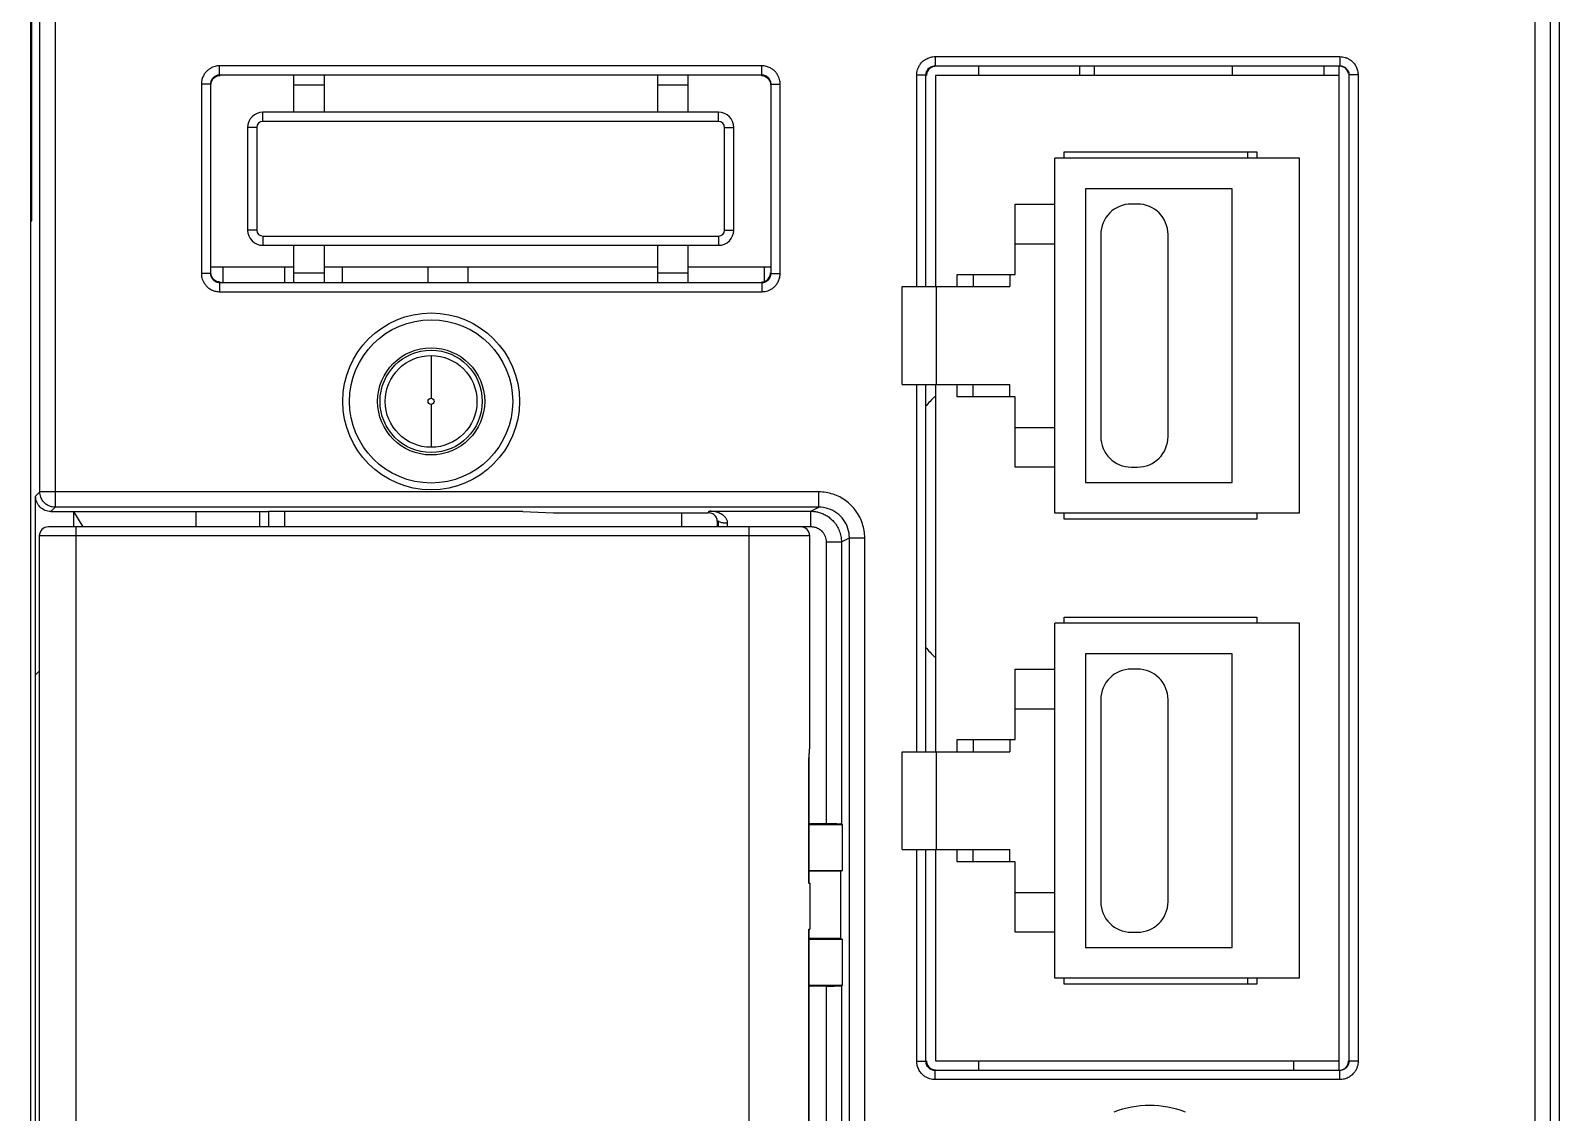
# Model space of a CAD drawing. Header units: millimetres. Extents: x -300 to 5587, y 233 to 3316.
# Drawn here: x 5456.5 to 5506.5, y 1655.4 to 1690.7 of the extents above; entities that cross this region are included whole.
import ezdxf

# ---------------------------------------------------------------- set-up
doc = ezdxf.new("R2010")
doc.units = ezdxf.units.MM

msp = doc.modelspace()

# ---------------------------------------------------------------- linework, layer by layer
at = {"color": 7, "linetype": 'Continuous'}
for p, q in [((5456.465, 1725.922), (5456.465, 1567.027)), ((5506.465, 1567.027), (5506.465, 1725.922)), ((5456.504, 1684.527), (5456.504, 1693.527)), ((5457.271, 1692.787), (5457.271, 1675.167)), ((5505.66, 1692.787), (5505.66, 1567.332)), ((5456.771, 1675.667), (5456.771, 1692.304)), ((5506.16, 1692.304), (5506.16, 1567.332)), ((5462.649, 1689.293), (5462.649, 1689.593)), ((5480.381, 1689.593), (5462.649, 1689.593)), ((5480.381, 1689.293), (5480.381, 1689.593)), ((5486.049, 1689.894), (5499.282, 1689.894)), ((5486.049, 1689.894), (5486.049, 1689.594)), ((5486.049, 1689.594), (5499.282, 1689.594)), ((5487.465, 1689.594), (5487.465, 1689.277)), ((5490.765, 1689.594), (5490.765, 1689.277)), ((5491.265, 1689.277), (5491.265, 1689.594)), ((5495.765, 1689.594), (5495.765, 1689.277)), ((5498.765, 1689.594), (5498.765, 1689.277)), ((5499.265, 1656.777), (5499.265, 1689.594)), ((5499.282, 1689.894), (5499.282, 1689.594)), ((5462.649, 1689.293), (5462.665, 1689.277)), ((5480.381, 1689.293), (5462.649, 1689.293)), ((5465.065, 1689.277), (5465.065, 1688.077)), ((5466.065, 1689.277), (5466.065, 1688.077)), ((5476.965, 1689.277), (5476.965, 1688.077)), ((5477.965, 1689.277), (5477.965, 1688.077)), ((5480.365, 1689.277), (5480.381, 1689.293)), ((5485.449, 1689.294), (5485.749, 1689.294)), ((5485.449, 1682.377), (5485.449, 1689.294)), ((5485.749, 1682.377), (5485.749, 1689.294)), ((5499.265, 1689.277), (5486.065, 1689.277)), ((5486.065, 1689.277), (5486.065, 1682.377)), ((5499.882, 1689.294), (5499.582, 1689.294)), ((5499.582, 1689.294), (5499.582, 1657.06)), ((5499.882, 1689.294), (5499.882, 1657.06)), ((5462.349, 1688.993), (5462.05, 1688.993)), ((5462.05, 1688.993), (5462.05, 1682.811)), ((5462.349, 1688.993), (5462.365, 1688.977)), ((5462.349, 1688.993), (5462.349, 1682.811)), ((5465.065, 1688.977), (5466.065, 1688.977)), ((5476.965, 1688.977), (5477.965, 1688.977)), ((5480.665, 1688.977), (5480.681, 1688.993)), ((5480.681, 1688.993), (5480.981, 1688.993)), ((5480.681, 1682.811), (5480.681, 1688.993)), ((5480.981, 1682.811), (5480.981, 1688.993)), ((5478.965, 1688.077), (5464.065, 1688.077)), ((5464.065, 1687.777), (5464.065, 1688.077)), ((5478.965, 1687.777), (5478.965, 1688.077)), ((5463.565, 1687.577), (5463.565, 1684.227)), ((5463.865, 1687.577), (5463.565, 1687.577)), ((5463.865, 1687.577), (5463.865, 1684.227)), ((5478.965, 1687.777), (5464.065, 1687.777)), ((5479.165, 1684.227), (5479.165, 1687.577)), ((5479.165, 1687.577), (5479.465, 1687.577)), ((5479.465, 1684.227), (5479.465, 1687.577)), ((5489.965, 1674.977), (5489.965, 1686.577)), ((5497.965, 1686.577), (5489.965, 1686.577)), ((5490.265, 1686.777), (5496.565, 1686.777)), ((5490.265, 1686.577), (5490.265, 1686.777)), ((5496.265, 1686.777), (5496.265, 1686.577)), ((5496.565, 1686.777), (5496.565, 1686.577)), ((5497.965, 1674.977), (5497.965, 1686.577)), ((5490.965, 1685.577), (5490.965, 1675.977)), ((5495.765, 1685.577), (5490.965, 1685.577)), ((5495.765, 1675.977), (5495.765, 1685.577)), ((5488.665, 1682.777), (5488.665, 1685.077)), ((5488.665, 1685.077), (5489.965, 1685.077)), ((5492.665, 1685.077), (5492.465, 1685.077)), ((5456.465, 1684.527), (5456.504, 1684.527)), ((5463.865, 1684.227), (5463.565, 1684.227)), ((5464.065, 1684.027), (5478.965, 1684.027)), ((5464.065, 1684.027), (5464.065, 1683.727)), ((5478.965, 1684.027), (5478.965, 1683.727)), ((5479.165, 1684.227), (5479.465, 1684.227)), ((5491.465, 1684.077), (5491.465, 1677.477)), ((5493.665, 1677.477), (5493.665, 1684.077)), ((5464.065, 1683.727), (5478.965, 1683.727)), ((5465.065, 1683.727), (5465.065, 1682.527)), ((5466.065, 1683.727), (5466.065, 1682.527)), ((5476.965, 1683.727), (5476.965, 1682.527)), ((5477.965, 1683.727), (5477.965, 1682.527)), ((5488.665, 1683.777), (5489.965, 1683.777)), ((5462.365, 1683.027), (5465.065, 1683.027)), ((5462.765, 1682.527), (5462.765, 1683.027)), ((5464.765, 1683.027), (5464.765, 1682.527)), ((5466.065, 1683.027), (5476.965, 1683.027)), ((5466.665, 1682.527), (5466.665, 1683.027)), ((5469.465, 1682.527), (5469.465, 1683.027)), ((5470.765, 1683.027), (5470.765, 1682.527)), ((5477.965, 1683.027), (5480.665, 1683.027)), ((5480.465, 1682.527), (5480.465, 1683.027)), ((5462.349, 1682.811), (5462.05, 1682.811)), ((5462.349, 1682.811), (5462.365, 1682.827)), ((5462.649, 1682.511), (5462.665, 1682.527)), ((5462.649, 1682.511), (5462.649, 1682.211)), ((5462.649, 1682.511), (5480.381, 1682.511)), ((5465.065, 1682.827), (5466.065, 1682.827)), ((5476.965, 1682.827), (5477.965, 1682.827)), ((5480.381, 1682.511), (5480.365, 1682.527)), ((5480.381, 1682.511), (5480.381, 1682.211)), ((5480.681, 1682.811), (5480.665, 1682.827)), ((5480.681, 1682.811), (5480.981, 1682.811)), ((5486.765, 1682.377), (5486.765, 1682.777)), ((5486.765, 1682.777), (5488.665, 1682.777)), ((5487.295, 1682.777), (5487.295, 1682.377)), ((5488.495, 1682.777), (5488.495, 1682.377)), ((5462.649, 1682.211), (5480.381, 1682.211)), ((5484.965, 1679.177), (5484.965, 1682.377)), ((5484.965, 1682.377), (5488.495, 1682.377)), ((5486.089, 1679.177), (5486.089, 1682.377)), ((5469.565, 1680.127), (5469.565, 1678.727)), ((5484.965, 1679.177), (5488.495, 1679.177)), ((5485.449, 1667.177), (5485.449, 1679.177)), ((5485.749, 1667.177), (5485.749, 1679.177)), ((5486.065, 1679.177), (5486.065, 1667.177)), ((5486.765, 1678.777), (5486.765, 1679.177)), ((5487.295, 1678.777), (5487.295, 1679.177)), ((5488.495, 1678.777), (5488.495, 1679.177)), ((5469.565, 1678.527), (5469.565, 1677.127)), ((5488.665, 1678.777), (5486.765, 1678.777)), ((5488.665, 1676.477), (5488.665, 1678.777)), ((5488.665, 1677.777), (5489.965, 1677.777)), ((5489.965, 1676.477), (5488.665, 1676.477)), ((5492.465, 1676.477), (5492.665, 1676.477)), ((5456.771, 1675.667), (5456.631, 1675.527)), ((5456.631, 1669.693), (5456.631, 1675.527)), ((5482.245, 1675.667), (5456.771, 1675.667)), ((5482.245, 1675.167), (5482.245, 1675.667)), ((5490.965, 1675.977), (5495.765, 1675.977)), ((5457.271, 1675.167), (5457.131, 1675.027)), ((5457.131, 1675.027), (5463.96, 1675.027)), ((5482.245, 1675.167), (5457.271, 1675.167)), ((5457.865, 1675.027), (5458.178, 1674.527)), ((5457.865, 1675.027), (5457.865, 1674.527)), ((5461.865, 1675.027), (5461.865, 1674.527)), ((5463.96, 1674.527), (5463.96, 1675.027)), ((5472.565, 1675.023), (5464.243, 1675.023)), ((5464.262, 1675.023), (5464.26, 1675.022)), ((5464.26, 1674.527), (5464.26, 1675.022)), ((5464.765, 1675.023), (5464.765, 1674.527)), ((5472.565, 1675.023), (5473.565, 1674.989)), ((5478.627, 1674.989), (5478.674, 1675.036)), ((5478.674, 1675.036), (5481.983, 1675.036)), ((5481.982, 1674.536), (5481.982, 1675.036)), ((5481.983, 1675.036), (5482.245, 1675.167)), ((5481.65, 1674.527), (5457.05, 1674.527)), ((5457.95, 1674.527), (5457.95, 1581.527)), ((5473.565, 1674.989), (5478.627, 1674.989)), ((5477.765, 1674.527), (5477.765, 1674.989)), ((5478.927, 1674.689), (5478.96, 1674.722)), ((5478.927, 1674.527), (5478.927, 1674.689)), ((5479.95, 1674.527), (5479.95, 1581.527)), ((5481.65, 1674.536), (5481.982, 1674.536)), ((5497.965, 1674.977), (5489.965, 1674.977)), ((5490.265, 1674.777), (5490.265, 1674.977)), ((5496.565, 1674.777), (5490.265, 1674.777)), ((5496.565, 1674.977), (5496.565, 1674.777)), ((5456.75, 1674.227), (5456.75, 1581.827)), ((5481.95, 1674.227), (5456.75, 1674.227)), ((5481.95, 1667.547), (5481.95, 1674.227)), ((5482.482, 1674.036), (5482.982, 1674.036)), ((5482.482, 1674.036), (5482.482, 1664.819)), ((5482.982, 1674.036), (5483.245, 1674.167)), ((5482.982, 1674.036), (5482.982, 1664.811)), ((5483.245, 1581.887), (5483.245, 1674.167)), ((5483.245, 1674.167), (5483.745, 1674.167)), ((5483.745, 1581.887), (5483.745, 1674.167)), ((5490.265, 1671.577), (5496.565, 1671.577)), ((5490.265, 1671.377), (5490.265, 1671.577)), ((5496.565, 1671.577), (5496.565, 1671.377)), ((5489.965, 1659.777), (5489.965, 1671.377)), ((5497.965, 1671.377), (5489.965, 1671.377)), ((5497.965, 1659.777), (5497.965, 1671.377)), ((5490.965, 1670.377), (5490.965, 1660.777)), ((5495.765, 1670.377), (5490.965, 1670.377)), ((5495.765, 1660.777), (5495.765, 1670.377)), ((5456.75, 1669.812), (5456.629, 1669.691)), ((5456.629, 1635.929), (5456.629, 1669.691)), ((5488.665, 1667.577), (5488.665, 1669.877)), ((5488.665, 1669.877), (5489.965, 1669.877)), ((5492.665, 1669.877), (5492.465, 1669.877)), ((5488.665, 1668.577), (5489.965, 1668.577)), ((5491.465, 1668.877), (5491.465, 1662.277)), ((5493.665, 1662.277), (5493.665, 1668.877)), ((5486.765, 1667.177), (5486.765, 1667.577)), ((5486.765, 1667.577), (5488.665, 1667.577)), ((5487.295, 1667.577), (5487.295, 1667.177)), ((5488.495, 1667.577), (5488.495, 1667.177)), ((5484.965, 1663.977), (5484.965, 1667.177)), ((5484.965, 1667.177), (5488.495, 1667.177)), ((5486.089, 1663.977), (5486.089, 1667.177)), ((5481.919, 1662.877), (5481.919, 1666.948)), ((5481.924, 1666.935), (5481.919, 1666.948)), ((5481.924, 1662.877), (5481.924, 1666.936)), ((5482.482, 1664.819), (5481.924, 1664.819)), ((5483.021, 1664.792), (5481.924, 1664.792)), ((5482.982, 1664.811), (5483.021, 1664.792)), ((5483.021, 1663.297), (5483.021, 1664.792)), ((5484.965, 1663.977), (5488.495, 1663.977)), ((5485.449, 1657.06), (5485.449, 1663.977)), ((5485.749, 1657.06), (5485.749, 1663.977)), ((5486.065, 1663.977), (5486.065, 1657.077)), ((5486.765, 1663.577), (5486.765, 1663.977)), ((5488.665, 1663.577), (5486.765, 1663.577)), ((5487.295, 1663.577), (5487.295, 1663.977)), ((5488.495, 1663.577), (5488.495, 1663.977)), ((5488.665, 1661.277), (5488.665, 1663.577)), ((5481.924, 1663.297), (5483.021, 1663.297)), ((5482.965, 1663.269), (5481.924, 1663.269)), ((5482.965, 1663.269), (5483.021, 1663.297)), ((5482.965, 1661.069), (5482.965, 1663.269)), ((5481.919, 1662.877), (5481.95, 1662.877)), ((5481.95, 1662.877), (5481.95, 1661.377)), ((5488.665, 1662.577), (5489.965, 1662.577)), ((5481.919, 1653.306), (5481.919, 1661.377)), ((5481.919, 1661.377), (5481.95, 1661.377)), ((5481.924, 1653.318), (5481.924, 1661.377)), ((5482.965, 1661.069), (5481.924, 1661.069)), ((5483.021, 1661.042), (5481.924, 1661.042)), ((5482.965, 1661.069), (5483.021, 1661.042)), ((5483.021, 1659.547), (5483.021, 1661.042)), ((5489.965, 1661.277), (5488.665, 1661.277)), ((5492.465, 1661.277), (5492.665, 1661.277)), ((5490.965, 1660.777), (5495.765, 1660.777)), ((5481.924, 1659.547), (5483.021, 1659.547)), ((5482.482, 1659.519), (5481.924, 1659.519)), ((5482.482, 1659.519), (5482.482, 1621.027)), ((5482.982, 1659.528), (5483.021, 1659.547)), ((5482.982, 1659.528), (5482.982, 1621.027)), ((5497.965, 1659.777), (5489.965, 1659.777)), ((5490.265, 1659.577), (5490.265, 1659.777)), ((5496.565, 1659.577), (5490.265, 1659.577)), ((5496.265, 1659.777), (5496.265, 1659.577)), ((5496.565, 1659.777), (5496.565, 1659.577)), ((5485.449, 1657.06), (5485.749, 1657.06)), ((5486.065, 1657.077), (5499.265, 1657.077)), ((5487.465, 1657.077), (5487.465, 1656.76)), ((5497.765, 1657.077), (5497.765, 1656.76)), ((5499.882, 1657.06), (5499.582, 1657.06)), ((5499.282, 1656.76), (5486.049, 1656.76)), ((5486.049, 1656.46), (5486.049, 1656.76)), ((5499.282, 1656.46), (5499.282, 1656.76)), ((5499.282, 1656.46), (5486.049, 1656.46))]:
    msp.add_line(p, q, dxfattribs=at)
for radius in [2.89, 2.669, 1.751, 1.672, 1.5, 0.1]:
    msp.add_circle((5469.565, 1678.627), radius, dxfattribs=at)
for centre, radius, start, end in [((5464.065, 1687.577), 0.5, 90, 180), ((5478.965, 1687.577), 0.5, 0, 90), ((5464.065, 1687.577), 0.2, 90, 180), ((5478.965, 1687.577), 0.2, 0, 90), ((5492.465, 1684.077), 1, 90, 180), ((5492.665, 1684.077), 1, 0, 90), ((5464.065, 1684.227), 0.5, 180, 270), ((5464.065, 1684.227), 0.2, 180, 270), ((5478.965, 1684.227), 0.2, 270, 0), ((5478.965, 1684.227), 0.5, 270, 0), ((5490.265, 1674.527), 6, 134.823, 138.9731), ((5492.465, 1677.477), 1, 180, 270), ((5492.665, 1677.477), 1, 270, 0), ((5457.05, 1674.227), 0.3, 90, 180), ((5481.65, 1674.227), 0.3, 0, 90), ((5490.265, 1674.527), 6, 221.0269, 225.177), ((5492.465, 1668.877), 1, 90, 180), ((5492.665, 1668.877), 1, 0, 90), ((5492.465, 1662.277), 1, 180, 270), ((5492.665, 1662.277), 1, 270, 0), ((5493.065, 1652.299), 3.317, 69.3139, 110.698)]:
    msp.add_arc(centre, radius, start, end, dxfattribs=at)
for points, start_tangent, end_tangent in [([(5462.649, 1689.593), (5462.577, 1689.588), (5462.497, 1689.573), (5462.413, 1689.544), (5462.325, 1689.497), (5462.239, 1689.431), (5462.163, 1689.343), (5462.102, 1689.238), (5462.063, 1689.119), (5462.05, 1688.993)], (-1, -0.000011), (0.000067, -1)), ([(5480.981, 1688.993), (5480.976, 1689.067), (5480.961, 1689.148), (5480.93, 1689.234), (5480.882, 1689.322), (5480.815, 1689.408), (5480.727, 1689.483), (5480.621, 1689.543), (5480.504, 1689.58), (5480.381, 1689.593)], (0, 1), (-1, 0.00004)), ([(5485.449, 1689.294), (5485.455, 1689.38), (5485.475, 1689.47), (5485.514, 1689.565), (5485.575, 1689.662), (5485.662, 1689.753), (5485.775, 1689.827), (5485.906, 1689.876), (5486.049, 1689.894)], (-0.000012, 1), (1, 0.000049)), ([(5485.749, 1689.294), (5485.752, 1689.337), (5485.762, 1689.382), (5485.781, 1689.429), (5485.812, 1689.478), (5485.856, 1689.523), (5485.912, 1689.561), (5485.977, 1689.585), (5486.049, 1689.594)], (-0.000084, 1), (1, -0.000044)), ([(5485.915, 1689.537), (5485.805, 1689.427), (5485.765, 1689.277)], (-0.867069, -0.498188), (0, -1)), ([(5486.065, 1689.577), (5485.915, 1689.537)], (-1, 0), (-0.867069, -0.498188)), ([(5499.51, 1689.464), (5499.405, 1689.551), (5499.271, 1689.583)], (-0.603787, 0.797146), (-0.999999, -0.001222)), ([(5499.282, 1689.894), (5499.368, 1689.887), (5499.459, 1689.867), (5499.554, 1689.829), (5499.65, 1689.767), (5499.741, 1689.68), (5499.816, 1689.567), (5499.865, 1689.436), (5499.882, 1689.294)], (1, 0.000012), (0.000049, -1)), ([(5499.282, 1689.594), (5499.325, 1689.59), (5499.37, 1689.58), (5499.418, 1689.561), (5499.466, 1689.53), (5499.511, 1689.487), (5499.549, 1689.431), (5499.573, 1689.365), (5499.582, 1689.294)], (1, 0.000084), (-0.000044, -1)), ([(5462.649, 1689.293), (5462.613, 1689.291), (5462.573, 1689.283), (5462.531, 1689.268), (5462.487, 1689.245), (5462.444, 1689.212), (5462.406, 1689.168), (5462.376, 1689.115), (5462.356, 1689.056), (5462.349, 1688.993)], (-1, 0.000297), (0.000348, -1)), ([(5462.365, 1688.977), (5462.405, 1689.127), (5462.515, 1689.237), (5462.665, 1689.277)], (0, 1), (1, 0)), ([(5480.365, 1689.277), (5480.515, 1689.237), (5480.625, 1689.127), (5480.665, 1688.977)], (1, 0), (0, -1)), ([(5480.681, 1688.993), (5480.679, 1689.03), (5480.671, 1689.07), (5480.656, 1689.113), (5480.632, 1689.158), (5480.598, 1689.2), (5480.554, 1689.238), (5480.501, 1689.268), (5480.443, 1689.286), (5480.381, 1689.293)], (0.000305, 1), (-1, -0.000279)), ([(5499.565, 1689.343), (5499.51, 1689.464)], (-0.201059, 0.979579), (-0.603787, 0.797146)), ([(5462.05, 1682.811), (5462.054, 1682.738), (5462.069, 1682.659), (5462.098, 1682.574), (5462.145, 1682.487), (5462.211, 1682.401), (5462.299, 1682.324), (5462.405, 1682.263), (5462.524, 1682.225), (5462.649, 1682.211)], (0.000011, -1), (1, 0.000067)), ([(5462.349, 1682.811), (5462.352, 1682.775), (5462.359, 1682.735), (5462.374, 1682.693), (5462.397, 1682.649), (5462.43, 1682.606), (5462.474, 1682.568), (5462.527, 1682.537), (5462.587, 1682.518), (5462.649, 1682.511)], (-0.000297, -1), (1, 0.000348)), ([(5462.665, 1682.527), (5462.515, 1682.567), (5462.405, 1682.677), (5462.365, 1682.827)], (-1, 0), (0, 1)), ([(5480.365, 1682.527), (5480.515, 1682.567), (5480.625, 1682.677), (5480.665, 1682.827)], (1, 0), (0, 1)), ([(5480.381, 1682.211), (5480.454, 1682.216), (5480.533, 1682.231), (5480.618, 1682.26), (5480.706, 1682.306), (5480.791, 1682.373), (5480.868, 1682.461), (5480.929, 1682.566), (5480.968, 1682.685), (5480.981, 1682.811)], (1, 0.000011), (-0.000067, 1)), ([(5480.381, 1682.511), (5480.418, 1682.513), (5480.457, 1682.521), (5480.5, 1682.536), (5480.543, 1682.559), (5480.586, 1682.592), (5480.625, 1682.636), (5480.655, 1682.689), (5480.674, 1682.748), (5480.681, 1682.811)], (1, -0.000297), (-0.000348, 1)), ([(5457.131, 1675.027), (5456.94, 1675.065), (5456.777, 1675.173), (5456.669, 1675.336), (5456.631, 1675.527)], (-1, 0), (0, 1)), ([(5457.271, 1675.167), (5457.172, 1675.177), (5457.068, 1675.21), (5456.964, 1675.272), (5456.87, 1675.369), (5456.799, 1675.501), (5456.771, 1675.667)], (-1, 0.000305), (-0.000305, 1)), ([(5483.745, 1674.167), (5483.672, 1674.63), (5483.459, 1675.048), (5483.127, 1675.38), (5482.71, 1675.593), (5482.245, 1675.667)], (-0.000061, 1), (-1, -0.000066)), ([(5463.96, 1675.027), (5464.082, 1675.027), (5464.181, 1675.025), (5464.243, 1675.023)], (1, 0), (0.998784, -0.04931)), ([(5479.26, 1674.652), (5479.257, 1674.692), (5479.248, 1674.732), (5479.23, 1674.773), (5479.204, 1674.814), (5479.17, 1674.855), (5479.126, 1674.894), (5479.073, 1674.931), (5479.01, 1674.964), (5478.937, 1674.992), (5478.857, 1675.015), (5478.769, 1675.029), (5478.674, 1675.036)], (0.00666, 0.999978), (-0.999917, 0.012882)), ([(5481.983, 1675.036), (5482.104, 1675.028), (5482.228, 1675.005), (5482.355, 1674.964), (5482.482, 1674.901), (5482.609, 1674.815), (5482.729, 1674.701), (5482.834, 1674.56), (5482.915, 1674.396), (5482.965, 1674.218), (5482.982, 1674.036)], (1, -0.000799), (0.000313, -1)), ([(5483.245, 1674.167), (5483.196, 1674.476), (5483.054, 1674.755), (5482.833, 1674.976), (5482.555, 1675.118), (5482.245, 1675.167)], (0.000286, 1), (-1, -0.000321)), ([(5478.927, 1674.689), (5478.887, 1674.839), (5478.777, 1674.948), (5478.627, 1674.989)], (0, 1), (-1, 0)), ([(5478.96, 1674.536), (5478.96, 1674.63), (5478.96, 1674.722)], (-0.000006, 1), (0.004186, 0.999991)), ([(5478.96, 1674.722), (5479.002, 1674.688), (5479.112, 1674.662), (5479.26, 1674.652)], (0.07253, -0.997366), (0.999992, -0.003962)), ([(5479.26, 1674.536), (5479.26, 1674.595), (5479.26, 1674.652)], (0, 1), (0.006701, 0.999978)), ([(5481.982, 1674.536), (5482.043, 1674.532)], (1, -0.000001), (0.992559, -0.121764)), ([(5482.043, 1674.532), (5482.105, 1674.52), (5482.169, 1674.5), (5482.233, 1674.469), (5482.296, 1674.425), (5482.356, 1674.368), (5482.408, 1674.298), (5482.449, 1674.216), (5482.474, 1674.127), (5482.482, 1674.036)], (0.992559, -0.121764), (0.000034, -1)), ([(5481.919, 1666.948), (5481.942, 1667.24), (5481.95, 1667.547)], (0.104868, 0.994486), (0.000126, 1)), ([(5481.925, 1666.947), (5481.934, 1667.073), (5481.948, 1667.374), (5481.95, 1667.547)], (0.085413, 0.996346), (0.000108, 1)), ([(5481.924, 1666.934), (5481.925, 1666.947)], (0.087397, 0.996174), (0.085413, 0.996346)), ([(5482.982, 1664.811), (5482.939, 1664.814), (5482.83, 1664.817), (5482.67, 1664.819), (5482.482, 1664.819)], (-0.894482, 0.447105), (-1, 0)), ([(5482.482, 1659.519), (5482.67, 1659.52), (5482.83, 1659.522), (5482.939, 1659.525), (5482.982, 1659.528)], (1, 0), (0.894482, 0.447105)), ([(5486.049, 1656.46), (5485.962, 1656.467), (5485.872, 1656.487), (5485.777, 1656.525), (5485.68, 1656.587), (5485.589, 1656.674), (5485.515, 1656.787), (5485.466, 1656.918), (5485.449, 1657.06)], (-1, -0.000012), (-0.000049, 1)), ([(5486.049, 1656.76), (5486.006, 1656.763), (5485.96, 1656.774), (5485.913, 1656.793), (5485.864, 1656.824), (5485.819, 1656.867), (5485.782, 1656.923), (5485.757, 1656.989), (5485.749, 1657.06)], (-1, -0.000084), (0.000044, 1)), ([(5485.765, 1657.077), (5485.805, 1656.927)], (0, -1), (0.498188, -0.867069)), ([(5499.264, 1656.769), (5499.421, 1656.811), (5499.531, 1656.921), (5499.571, 1657.071)], (1, 0), (0, 1)), ([(5499.882, 1657.06), (5499.876, 1656.974), (5499.855, 1656.884), (5499.817, 1656.789), (5499.755, 1656.692), (5499.668, 1656.601), (5499.556, 1656.527), (5499.424, 1656.478), (5499.282, 1656.46)], (0.000012, -1), (-1, -0.000049)), ([(5499.582, 1657.06), (5499.579, 1657.017), (5499.569, 1656.972), (5499.549, 1656.925), (5499.519, 1656.876), (5499.475, 1656.831), (5499.419, 1656.793), (5499.353, 1656.769), (5499.282, 1656.76)], (0.000084, -1), (-1, 0.000044)), ([(5485.805, 1656.927), (5485.915, 1656.817), (5486.065, 1656.777)], (0.498188, -0.867069), (1, 0))]:
    msp.add_spline(points, degree=3, dxfattribs=dict(at, start_tangent=start_tangent, end_tangent=end_tangent))

doc.saveas('drawing.dxf')
